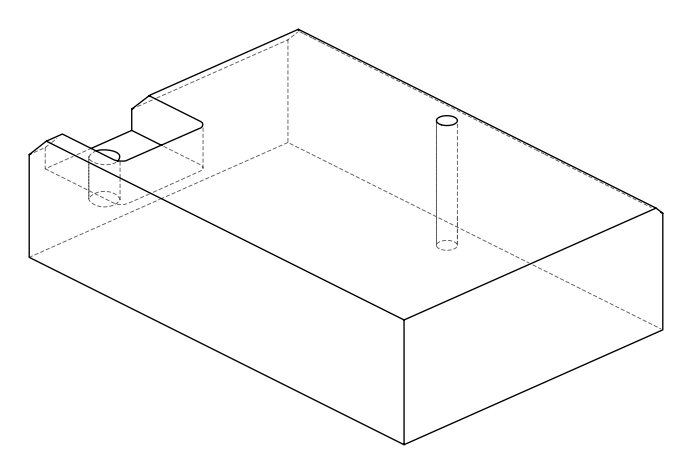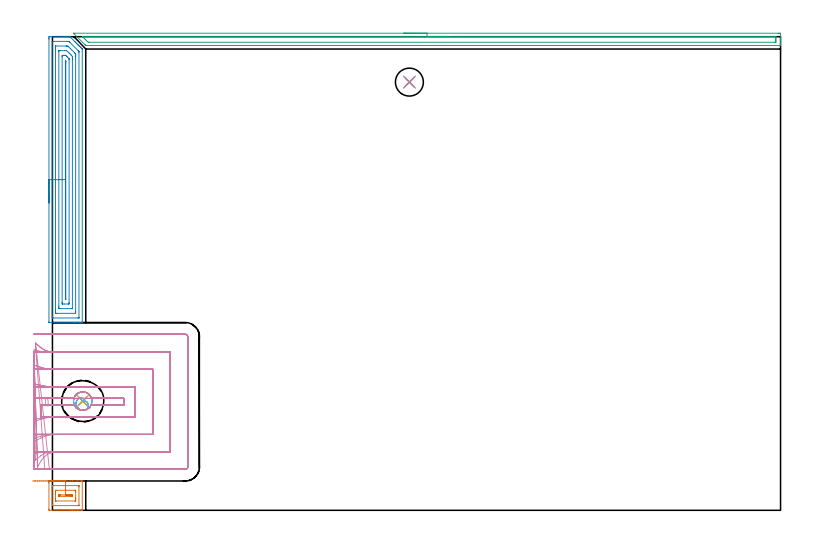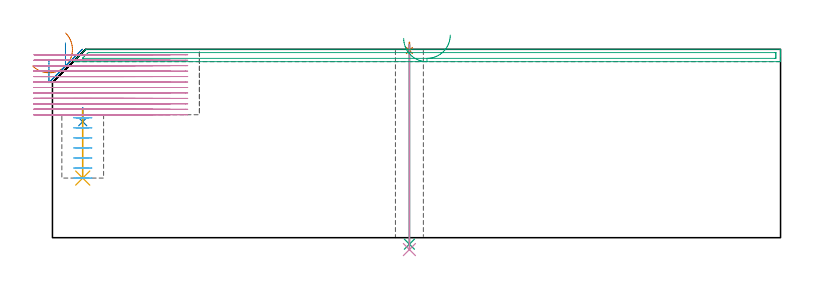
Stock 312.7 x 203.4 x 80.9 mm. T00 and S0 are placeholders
(PLAN: 10 operations, 5 tool changes, 35.5 min)
(1 SPOT_DRILL | STEP1HOLE | NXT0321_9005460120000 | 0.03 min | 1 mm3)
(2 SPOT_DRILL_1 | STEP1POCKET | NXT0321_9005460120000 | 0.06 min | 3355 mm3)
(3 DRILL_THROUGH_HOLE_INTO_CENTER | STEP1HOLE | NXT0301_042 | 0.34 min | 3184 mm3)
(4 DRILL_TO_ENLARGE_THROUGH_HOLE | STEP1HOLE | UGT0301_515 | 0.35 min | 5945 mm3)
(5 DRILL_BLIND_HOLE_INTO_CENTER | STEP1POCKET | UGT0301_515 | 0.12 min | 2616 mm3)
(6 MILL_ROUGH_BLIND_HOLE_CONTOUR | STEP1POCKET | NXT0201_013 | Spiral | 1.21 min | 7941 mm3)
(7 AREA_MILL | FG_CHAMFER_SURFACE | UGT0205_001 | 0.82 min | 2013 mm3)
(8 AREA_MILL_1 | FG_CHAMFER_SURFACE_1 | UGT0205_001 | 6.02 min | 13280 mm3)
(9 AREA_MILL_2 | FG_CHAMFER_SURFACE_2 | UGT0205_001 | 5.01 min | 4219 mm3)
(10 MILL_SLOT | SLOT_PARTIAL_RECTANGULAR | NXT0201_013 | Follow Part, ap 2.5, ae 75% | 21.5 min | 111630 mm3)
(TOOL NXT0321_9005460120000 | NC Spot Drill, 142deg, 12mm, Carbide, Uncoated | D12 PA142 FL30 Z2)
(TOOL NXT0301_042 | Carbide Drill 7.1mm [860.1-0710-057A1-MM 2214] | D7.1 PA140 FL85 Z2)
(TOOL UGT0301_515 | Carbide Drill 12.0 mm | D12 PA118 FL101 Z2)
(TOOL NXT0201_013 | ENDMILL 10mm | D10 FL30 Z4)
(TOOL UGT0205_001 | Chamfer Mill 20 x 3 x 45 deg. | D20 FL50 Z2)
(OP 1 SPOT_DRILL)
G17 G21 G94 G90
T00 M6
G54
G17 G0 G90 X153.3 Y183.9 S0 M3
G43 Z90.9 H0
G94 G81 G98 Z80.375 F250. R83.9
G80
M5
M2
(OP 2 SPOT_DRILL_1)
G17 G21 G94 G90
T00 M6
G54
G17 G0 G90 X13. Y46.9 S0 M3
G43 Z90.9 H0
G94 G81 G98 Z49.8 F250. R55.8
G80
M5
M2
(OP 3 DRILL_THROUGH_HOLE_INTO_CENTER)
G17 G21 G94 G90
T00 M6
G54
G17 G0 G90 X153.3 Y183.9 S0 M3
G43 Z90.9 H1
G94 G73 G98 Z-2.792 F250. Q6.974 R82.9
G80
M5
M2
(OP 4 DRILL_TO_ENLARGE_THROUGH_HOLE)
G17 G21 G94 G90
T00 M6
G54
G17 G0 G90 X153.3 Y183.9 S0 M3
G43 Z90.9 H0
G94 G73 G98 Z-5.105 F250. Q10.751 R82.9
G80
M5
M2
(OP 5 DRILL_BLIND_HOLE_INTO_CENTER)
G17 G21 G94 G90
T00 M6
G54
G17 G0 G90 X13. Y46.9 S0 M3
G43 Z90.9 H0
G94 G81 G98 Z25.6 F250. R54.8
G80
M5
M2
(OP 6 MILL_ROUGH_BLIND_HOLE_CONTOUR)
G17 G21 G94 G90
T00 M6
G54
G17 G0 G90 X13. Y46.9 S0 M3
G43 Z90.9 H0
Z51.486
G94 G3 X13.371 Y47.983 R0.605 F250.
X11.439 Y48.11 R1.729
X10.427 Y44.687 R2.604
X13.982 Y43.074 R3.115
X16.826 Y47.882 R3.95
X13.982 Y43.074 R-3.95
X15.404 Y45.478 R1.975
X13. Y46.9 R1.975
G0 Z47.171
G3 X13.371 Y47.983 R0.605
X11.439 Y48.11 R1.729
X10.427 Y44.687 R2.604
X13.982 Y43.074 R3.115
X16.826 Y47.882 R3.95
X13.982 Y43.074 R-3.95
X15.404 Y45.478 R1.975
X13. Y46.9 R1.975
G0 Z42.857
G3 X13.371 Y47.983 R0.605
X11.439 Y48.11 R1.729
X10.427 Y44.687 R2.604
X13.982 Y43.074 R3.115
X16.826 Y47.882 R3.95
X13.982 Y43.074 R-3.95
X15.404 Y45.478 R1.975
X13. Y46.9 R1.975
G0 Z38.543
G3 X13.371 Y47.983 R0.605
X11.439 Y48.11 R1.729
X10.427 Y44.687 R2.604
X13.982 Y43.074 R3.115
X16.826 Y47.882 R3.95
X13.982 Y43.074 R-3.95
X15.404 Y45.478 R1.975
X13. Y46.9 R1.975
G0 Z34.229
G3 X13.371 Y47.983 R0.605
X11.439 Y48.11 R1.729
X10.427 Y44.687 R2.604
X13.982 Y43.074 R3.115
X16.826 Y47.882 R3.95
X13.982 Y43.074 R-3.95
X15.404 Y45.478 R1.975
X13. Y46.9 R1.975
G0 Z29.914
G3 X13.371 Y47.983 R0.605
X11.439 Y48.11 R1.729
X10.427 Y44.687 R2.604
X13.982 Y43.074 R3.115
X16.826 Y47.882 R3.95
X13.982 Y43.074 R-3.95
X15.404 Y45.478 R1.975
X13. Y46.9 R1.975
G0 Z25.6
G3 X13.371 Y47.983 R0.605
X11.439 Y48.11 R1.729
X10.427 Y44.687 R2.604
X13.982 Y43.074 R3.115
X16.826 Y47.882 R3.95
X13.982 Y43.074 R-3.95
X15.404 Y45.478 R1.975
X13. Y46.9 R1.975
G0 Z90.9
M5
M2
(OP 7 AREA_MILL)
G17 G21 G94 G90
T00 M6
G54
G17 G0 G90 X-8.492 Y12.6 S1061 M3
G43 Z90.9 H0
Z73.752
G94 G1 X-7.849 Z73.162 F250.
X-7.157 Z72.631
X-6.422 Z72.162
X-5.648 Z71.759
X-4.842 Z71.424
X-4.01 Z71.162
X-3.159 Z70.973
X-2.294 Z70.858
X-1.422 Z70.82
X-0.551 Z70.858
X0.314 Z70.971
X1.166 Z71.16
X1.998 Z71.422
X2.804 Z71.755
X3.578 Z72.158
X4.314 Z72.626
X5.007 Z73.157
X5.65 Z73.746
X7.864 Z75.958
X8.572 Z76.67
X8.749 Z76.847
X10.52 Z78.617
X10.876 Z78.975
X11.936 Z80.035
X12.291 Z80.39
X12.597 Y12.599 Z80.696
X12.795 Y12.59 Z80.892
X12.8 Y12.511 Z80.9
Y0.089
X12.795 Y0.01 Z80.892
X12.596 Y0. Z80.694
X10.876 Z78.975
X9.635 Z77.732
X8.571 Z76.67
X7.864 Z75.958
X-1.216 Z66.88
X-1.347 Y0.002 Z66.749
X-1.491 Y0.01 Z66.605
X-1.499 Y0.154 Z66.599
X-1.5 Y0.533 Z66.6
Y11.689
X-1.499 Y12.067 Z66.601
X-1.493 Y12.57 Z66.603
X-1.491 Y12.593 Z66.605
X-0.991 Y12.6 Z67.105
X5.65 Z73.746
X5.649 Y12.067 Z73.749
X5.65 Y10.6 Z73.75
X11.099 Z79.199
X11.275 Y10.599 Z79.375
X11.326 Y10.596 Z79.426
X11.375 Y10.59 Z79.475
X11.379 Y10.507 Z79.479
X11.386 Y10.313 Z79.486
Y10.293
Y2.307
X11.385 Y2.091 Z79.485
X11.382 Y2.037 Z79.482
X11.38 Y2.018 Z79.48
X11.338 Y2.01 Z79.438
X11.134 Y2.004 Z79.234
X10.827 Y2. Z78.927
X0.201 Z68.301
X0.025 Y2.001 Z68.125
X-0.026 Y2.004 Z68.074
X-0.075 Y2.009 Z68.025
X-0.079 Y2.093 Z68.021
X-0.086 Y2.287 Z68.014
Y2.307
Y10.293
X-0.085 Y10.509 Z68.015
X-0.082 Y10.563 Z68.018
X-0.08 Y10.582 Z68.02
X-0.038 Y10.59 Z68.062
X0.166 Y10.596 Z68.266
X0.473 Y10.6 Z68.573
X5.65 Z73.75
Y8.6
X9.717 Y8.599 Z77.817
X9.88 Y8.593 Z77.98
X9.966 Y8.586 Z78.066
X9.968 Y8.565 Z78.068
X9.97 Y8.518 Z78.07
X9.971 Y8.181 Z78.071
X9.972 Y7.631 Z78.072
Y5.519
X9.971 Y4.969 Z78.071
X9.97 Y4.633 Z78.07
X9.964 Y4.082 Z78.064
X9.956 Y4.01 Z78.056
X9.798 Y4.003 Z77.898
X9.716 Y4. Z77.816
X1.583 Y4.001 Z69.683
X1.42 Y4.007 Z69.52
X1.334 Y4.014 Z69.434
X1.332 Y4.035 Z69.432
X1.33 Y4.082 Z69.43
X1.329 Y4.419 Z69.429
X1.328 Y4.969 Z69.428
Y7.081
X1.329 Y7.631 Z69.429
X1.33 Y7.967 Z69.43
X1.336 Y8.518 Z69.436
X1.344 Y8.59 Z69.444
X1.502 Y8.597 Z69.602
X1.584 Y8.6 Z69.684
X5.65 Z73.75
Y6.6
X8.007 Z76.107
X8.298 Z76.398
X8.444 Y6.598 Z76.544
X8.516 Y6.594 Z76.616
X8.547 Y6.59 Z76.647
X8.55 Y6.57 Z76.65
X8.553 Y6.053 Z76.653
X8.551 Y6.019 Z76.651
X8.528 Y6.01 Z76.628
X8.452 Y6.005 Z76.552
X8.299 Y6.002 Z76.399
X7.992 Y6. Z76.092
X7.864 Z75.964
X3.002 Z71.102
X2.856 Y6.002 Z70.956
X2.784 Y6.006 Z70.884
X2.753 Y6.01 Z70.853
X2.75 Y6.03 Z70.85
X2.747 Y6.547 Z70.847
X2.749 Y6.581 Z70.849
X2.772 Y6.59 Z70.872
X2.848 Y6.595 Z70.948
X3.001 Y6.598 Z71.101
X3.308 Y6.6 Z71.408
X3.436 Z71.536
X5.65 Z73.75
X6.239 Z74.393
X6.77 Z75.085
X7.239 Z75.821
X7.642 Z76.595
X7.976 Z77.401
X8.238 Z78.233
X8.427 Z79.085
X8.541 Z79.95
X8.579 Z80.821
X8.541 Z81.693
X8.427 Z82.558
X8.238 Z83.409
X7.976 Z84.241
X7.642 Z85.047
X7.239 Z85.821
X6.77 Z86.557
X6.239 Z87.249
X5.65 Z87.892
G0 Z90.9
M5
M2
(OP 8 AREA_MILL_1)
G17 G21 G94 G90
T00 M6
G54
G17 G0 G90 X-1.5 Y132. S1061 M3
G43 Z90.9 H0
Z76.6
G94 G1 Y132.038 Z75.728 F250.
Y132.152 Z74.864
Y132.341 Z74.012
Y132.603 Z73.18
Y132.937 Z72.374
Y133.34 Z71.6
Y133.808 Z70.864
Y134.34 Z70.172
Y134.929 Z69.529
Y135.572 Z68.94
Y136.264 Z68.409
Y137. Z67.94
Y137.774 Z67.537
Y138.58 Z67.203
Y139.412 Z66.941
Y140.264 Z66.752
Y141.128 Z66.638
Y142. Z66.6
Y202.396
X-1.499 Y202.776 Z66.601
X-1.494 Y203.284 Z66.604
X-1.492 Y203.391 Z66.606
X-0.991 Y203.4 Z67.106
X4.322 Z72.416
X5.742 Z73.838
X6.093 Z74.188
X7.38 Z75.478
X7.421 Y203.399 Z75.519
X7.493 Y203.397 Z75.59
X7.525 Y203.372 Z75.623
X7.749 Y203.151 Z75.849
X9.697 Y201.203 Z77.797
X10.078 Y200.824 Z78.174
X10.559 Y200.341 Z78.659
X10.806 Y200.095 Z78.904
X10.963 Y199.939 Z79.058
X11.117 Y199.784 Z79.215
X11.253 Y199.648 Z79.351
X11.406 Y199.496 Z79.501
X11.556 Y199.345 Z79.654
X11.7 Y199.201 Z79.798
X11.849 Y199.053 Z79.944
X11.995 Y198.906 Z80.092
X12.147 Y198.754 Z80.245
X12.292 Y198.611 Z80.387
X12.434 Y198.467 Z80.531
X12.594 Y198.307 Z80.691
X12.734 Y198.168 Z80.83
X12.759 Y198.14 Z80.855
X12.796 Y198.095 Z80.89
X12.8 Y197.86 Z80.9
Y80.777
X12.797 Y80.61 Z80.888
X12.775 Y80.608 Z80.866
X12.397 Y80.6 Z80.497
X12.107 Z80.207
X11.406 Z79.501
X10.17 Z78.267
X9.635 Z77.729
X9.017 Z77.112
X-1.26 Y80.601 Z66.838
X-1.492 Y80.61 Z66.606
X-1.499 Y80.843 Z66.599
Y80.867
X-1.5 Y142. Z66.6
X-0.086 Z68.014
X-0.085 Y201.207 Z68.015
X-0.084 Y201.316 Z68.016
X-0.082 Y201.37 Z68.018
X-0.08 Y201.388 Z68.02
X-0.035 Y201.391 Z68.065
X0.373 Y201.399 Z68.473
X6.572 Z74.672
X6.978 Y201.392 Z75.078
X7.035 Y201.39 Z75.135
X7.095 Y201.344 Z75.195
X7.217 Y201.227 Z75.317
X7.461 Y200.989 Z75.561
X11.036 Y197.414 Z79.136
X11.21 Y197.236 Z79.31
X11.347 Y197.091 Z79.447
X11.379 Y197.053 Z79.479
X11.382 Y197.031 Z79.482
X11.384 Y196.977 Z79.484
X11.386 Y196.54 Z79.486
X11.385 Y82.793 Z79.485
X11.384 Y82.684 Z79.484
X11.382 Y82.63 Z79.482
X11.38 Y82.612 Z79.48
X11.335 Y82.609 Z79.435
X10.927 Y82.601 Z79.027
X0.301 Z68.401
X0.046 Y82.606 Z68.146
X-0.066 Y82.61 Z68.034
X-0.085 Y82.99 Z68.015
Y83.011
X-0.086 Y142. Z68.014
X1.329 Z69.429
Y198.647
X1.331 Y199.201 Z69.431
X1.334 Y199.37 Z69.434
X1.335 Y199.384 Z69.435
X1.351 Y199.39 Z69.451
X1.403 Y199.396 Z69.503
X1.469 Y199.399 Z69.569
X5.897 Z73.997
X6.093 Y199.396 Z74.193
X6.29 Y199.39 Z74.39
X6.62 Y199.369 Z74.72
X6.797 Y199.201 Z74.897
X6.978 Y199.022 Z75.078
X7.694 Y198.307 Z75.794
X9.481 Y196.52 Z77.581
X9.635 Y196.366 Z77.735
X9.818 Y196.18 Z77.918
X9.908 Y196.085 Z78.008
X9.952 Y196.037 Z78.052
X9.965 Y196.008 Z78.065
X9.966 Y195.965 Z78.066
X9.97 Y195.626 Z78.07
X9.971 Y195.287 Z78.071
Y194.732
Y85.353
X9.969 Y84.799 Z78.069
X9.966 Y84.63 Z78.066
X9.965 Y84.616 Z78.065
X9.949 Y84.61 Z78.049
X9.898 Y84.604 Z77.998
X9.831 Y84.601 Z77.931
X1.862 Y84.6 Z69.962
X1.665 Y84.602 Z69.765
X1.468 Y84.606 Z69.568
X1.343 Y84.61 Z69.443
X1.335 Y84.687 Z69.435
X1.333 Y84.799 Z69.433
X1.33 Y85.138 Z69.43
X1.329 Y85.693 Z69.429
X1.328 Y86.033 Z69.428
X1.329 Y142. Z69.429
X2.743 Z70.843
Y197.219
X2.744 Y197.32 Z70.844
X2.747 Y197.38 Z70.847
X2.75 Y197.389 Z70.85
X2.756 Y197.393 Z70.856
X2.782 Y197.396 Z70.882
X3. Y197.399 Z71.1
X3.436 Y197.4 Z71.536
X5.207 Z73.307
X6.093 Y197.397 Z74.193
X6.111 Y197.395 Z74.211
X6.978 Y196.571 Z75.078
X7.031 Y196.52 Z75.131
X7.449 Y196.102 Z75.549
X7.864 Y195.686 Z75.964
X7.922 Y195.626 Z76.022
X8.55 Y194.933 Z76.65
X8.557 Y193.838 Z76.657
Y86.781
X8.556 Y86.681 Z76.656
X8.553 Y86.62 Z76.653
X8.55 Y86.611 Z76.65
X8.544 Y86.607 Z76.644
X8.518 Y86.604 Z76.618
X8.3 Y86.601 Z76.4
X3.423 Y86.6 Z71.523
X2.997 Y86.606 Z71.097
X2.785 Y86.61 Z70.885
X2.749 Y86.62 Z70.849
X2.747 Y86.656 Z70.847
X2.745 Y86.715 Z70.845
X2.743 Y87.286 Z70.843
Y87.48
Y142.
X4.157 Z72.257
X4.158 Y194.898 Z72.258
X4.159 Y195.065 Z72.259
X4.164 Y195.388 Z72.264
X4.322 Y195.393 Z72.422
X4.548 Y195.398 Z72.648
X5.207 Y195.399 Z73.307
X5.433 Y195.398 Z73.533
X5.596 Y195.39 Z73.696
X5.682 Y195.383 Z73.782
X5.835 Y195.24 Z73.935
X6.093 Y194.998 Z74.193
X6.366 Y194.732 Z74.466
X6.978 Y194.113 Z75.078
X7.113 Y193.972 Z75.213
X7.136 Y193.934 Z75.236
X7.139 Y193.893 Z75.239
X7.141 Y193.838 Z75.241
X7.143 Y193.673 Z75.243
X7.142 Y89.102 Z75.242
X7.141 Y88.935 Z75.241
X7.136 Y88.613 Z75.236
X6.978 Y88.607 Z75.078
X6.753 Y88.602 Z74.853
X4.983 Y88.6 Z73.083
X4.322 Y88.604 Z72.422
X4.227 Y88.606 Z72.327
X4.176 Y88.61 Z72.276
X4.164 Y88.769 Z72.264
X4.159 Y89.101 Z72.259
X4.158 Y89.268 Z72.258
X4.157 Y142. Z72.257
X5.571 Z73.671
X5.572 Y192.21 Z73.672
X5.573 Y192.575 Z73.673
X5.578 Y192.945 Z73.678
X5.582 Y193.059 Z73.682
X5.701 Y192.945 Z73.801
X5.722 Y192.917 Z73.822
X5.725 Y192.9 Z73.825
X5.727 Y192.857 Z73.827
X5.728 Y192.769 Z73.828
X5.729 Y192.418 Z73.829
X5.728 Y91.055 Z73.828
X5.726 Y90.742 Z73.826
X5.724 Y90.637 Z73.824
X5.722 Y90.617 Z73.822
X5.695 Y90.61 Z73.795
X5.654 Y90.604 Z73.754
X5.584 Y90.61 Z73.684
X5.578 Y90.681 Z73.678
X5.573 Y91.055 Z73.673
X5.572 Y91.215 Z73.672
X5.571 Y142. Z73.671
Y142.872 Z73.709
Y143.736 Z73.823
Y144.588 Z74.012
Y145.42 Z74.274
Y146.226 Z74.608
Y147. Z75.011
Y147.736 Z75.48
Y148.428 Z76.011
Y149.071 Z76.6
Y149.66 Z77.243
Y150.192 Z77.935
Y150.66 Z78.671
Y151.063 Z79.445
Y151.397 Z80.251
Y151.659 Z81.083
Y151.848 Z81.935
Y151.962 Z82.8
Y152. Z83.671
G0 Z90.9
M5
M2
(OP 9 AREA_MILL_2)
G17 G21 G94 G90
T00 M6
G54
G17 G0 G90 X150.85 Y204.9 S1061 M3
G43 Z90.9 H0
Z85.6
G94 G1 X150.888 Z84.728 F250.
X151.002 Z83.864
X151.191 Z83.012
X151.453 Z82.18
X151.787 Z81.374
X152.19 Z80.6
X152.658 Z79.864
X153.19 Z79.172
X153.779 Z78.529
X154.422 Z77.94
X155.114 Z77.408
X155.85 Z76.94
X156.624 Z76.537
X157.43 Z76.203
X158.262 Z75.941
X159.113 Z75.752
X159.978 Z75.638
X160.85 Z75.6
X311.644
X312.097 Y204.899 Z75.601
X312.543 Y204.894 Z75.603
X312.69 Y204.891 Z75.605
X312.7 Y204.453 Z76.043
Y202.691 Z77.803
Y202.12 Z78.377
Y201.809 Z78.687
Y201.239 Z79.257
Y200.928 Z79.567
Y200.307 Z80.192
Y200.047 Z80.452
X312.699 Y199.914 Z80.585
X312.69 Y199.606 Z80.893
X312.543 Y199.6 Z80.9
X14.511
X14.303 Y199.603 Z80.89
X14.298
X14.201 Y199.697 Z80.799
X14.081 Y199.819 Z80.681
X14.065 Y199.835 Z80.665
X9.157 Y204.743 Z75.756
X9.015 Y204.893 Z75.606
X9.013 Y204.899 Z75.6
X160.85 Y204.9
Y203.486 Z77.014
X310.312 Y203.485 Z77.015
X310.4 Y203.484 Z77.016
X310.673 Y203.479 Z77.021
X310.69 Y203.39 Z77.11
X310.697 Y203.192 Z77.308
X310.699 Y202.691 Z77.809
X310.7 Y202.307 Z78.193
X310.699 Y201.809 Z78.691
X310.698 Y201.429 Z79.071
X310.69 Y201.044 Z79.456
X310.681 Y201.02 Z79.48
X310.663 Y201.019 Z79.481
X310.614 Y201.016 Z79.484
X310.513 Y201.015 Z79.485
X310.312 Y201.014 Z79.486
X15.85 Y201.015 Z79.485
X15.761
X15.365 Y201.021 Z79.479
X14.957 Y201.403 Z79.097
X14.543 Y201.809 Z78.691
X14.065 Y202.285 Z78.215
X13.66 Y202.691 Z77.809
X13.173 Y203.181 Z77.319
X12.97 Y203.392 Z77.108
X12.903 Y203.479 Z77.021
X13.173 Y203.484 Z77.016
X13.261 Y203.485 Z77.015
X160.85 Y203.486 Z77.014
X161.722 Z77.052
X162.586 Z77.166
X163.438 Z77.355
X164.27 Z77.617
X165.076 Z77.951
X165.85 Z78.354
X166.586 Z78.823
X167.278 Z79.354
X167.921 Z79.943
X168.51 Z80.586
X169.041 Z81.278
X169.51 Z82.014
X169.913 Z82.788
X170.247 Z83.594
X170.509 Z84.426
X170.698 Z85.278
X170.812 Z86.143
X170.85 Z87.014
G0 Z90.9
M5
M2
(OP 10 MILL_SLOT)
G17 G21 G94 G90
T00 M6
G54
G17 G0 G90 X13.758 Y48.1 S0 M3
G43 Z90.9 H0
Z78.558
G94 G1 X16.758 F250.
X30.6 F500.
Y45.1
X16.51
X16.241 Y44.639
X16.097 Y44.443
X15.755 Y44.078
X15.522 Y43.855
X14.9 Y43.432
X14.803 Y43.381
X14.723 Y43.34
X14.413 Y43.221
X14.05 Y43.086
X13.901 Y43.047
X13.08 Y42.944
X12.219 Y43.022
G2 X10.547 Y43.798 R4.271
G1 X10.133 Y44.188
X9.969 Y44.357
X9.476 Y45.1
X1.687
G3 X-2.062 Y44.843 R27.5
X-2.164 Y48.179 R5.
X-0.083 Y48.1 R27.5
G1 X9.246
X12.246 F250.
G0 Z90.9
X-7.864 Y38.192
Z78.558
G1 X-5. Y39.083
G2 X1.687 Y40.1 R22.5 F500.
G1 X35.6
Y53.1
X-0.083
G2 X-5. Y53.644 R22.5
G1 X-7.927 Y54.299 F250.
X-7.685 Y29.69
X-5. Y31.027
G2 X1.687 Y32.6 R15. F500.
G1 X43.1
Y60.6
X-0.083
G2 X-5. Y61.429 R15.
G1 X-7.834 Y62.412 F250.
X-6.315 Y18.703
X-4.831 Y21.31
G2 X1.687 Y25.1 R7.5 F500.
G1 X50.6
Y68.1
X-0.083
G2 X-5. Y69.937 R7.5
G1 X-7.265 Y71.903 F250.
X-1.313 Y17.6 F500.
X1.687 F250.
X57.1 F500.
G3 X58.1 Y18.6 R1.
G1 Y74.6
G3 X57.1 Y75.6 R1.
G1 X-0.083
X-3.083 F250.
G0 Z90.9
X13.758 Y48.1
Z76.217
G1 X16.758
X30.6 F500.
Y45.1
X16.51
X16.45 Y44.992
X16.241 Y44.639
X16.097 Y44.443
X15.755 Y44.079
X15.522 Y43.855
X14.9 Y43.432
X14.723 Y43.34
X14.413 Y43.221
X14.05 Y43.086
X13.903 Y43.048
X13.081 Y42.944
X12.219 Y43.022
G2 X10.767 Y43.642 R4.247
G1 X10.547 Y43.798
X10.133 Y44.188
X9.969 Y44.357
X9.476 Y45.1
X-0.272
G3 X-3.24 Y44.939 R27.5
X-3.241 Y48.26 R5.
X-0.279 Y48.1 R27.5
G1 X9.246
X12.246 F250.
G0 Z90.9
X-7.933 Y38.967
Z76.217
G1 X-5. Y39.598
G2 X-0.272 Y40.1 R22.5 F500.
G1 X35.6
Y53.1
X-0.279
G2 X-5. Y53.601 R22.5
G1 X-7.933 Y54.23 F250.
X-7.847 Y30.89
X-5. Y31.835
G2 X-0.272 Y32.6 R15. F500.
G1 X43.1
Y60.6
X-0.279
G2 X-5. Y61.362 R15.
G1 X-7.848 Y62.306 F250.
X-7.329 Y21.531
X-5. Y23.422
G2 X-0.272 Y25.1 R7.5 F500.
G1 X50.6
Y68.1
X-0.279
G2 X-5. Y69.772 R7.5
G1 X-7.331 Y71.661 F250.
X-3.272 Y17.6 F500.
X-0.272 F250.
X57.1 F500.
G3 X58.1 Y18.6 R1.
G1 Y74.6
G3 X57.1 Y75.6 R1.
G1 X-0.279
X-3.279 F250.
G0 Z90.9
X-7.995 Y48.318
Z73.875
G1 X-5. Y48.145
G3 X-3.42 Y48.1 R27.5 F500.
G1 X9.246
X9.326 Y48.35
X9.406 Y48.556
X9.528 Y48.771
G2 X10.864 Y50.212 R3.59
G1 X11.153 Y50.399
X11.272 Y50.458
X11.667 Y50.609
X11.995 Y50.728
X12.084 Y50.75
X12.481 Y50.807
X12.83 Y50.853
X12.944 Y50.856
X13.276 Y50.832
X13.667 Y50.798
X13.792 Y50.777
X14.088 Y50.69
X14.484 Y50.563
X14.634 Y50.503
X14.935 Y50.334
X15.27 Y50.136
G2 X16.758 Y48.1 R3.863
G1 X30.6
Y45.1
X16.51
X16.45 Y44.992
X16.241 Y44.639
X16.097 Y44.443
X15.755 Y44.079
X15.522 Y43.855
X14.9 Y43.432
X14.723 Y43.34
X14.413 Y43.221
X14.05 Y43.086
X13.903 Y43.048
X13.207 Y42.95
X13.081 Y42.944
X12.219 Y43.022
G2 X10.767 Y43.642 R4.247
G1 X10.547 Y43.798
X10.133 Y44.188
X9.97 Y44.355
X9.476 Y45.1
X-3.417
G3 X-5. Y45.054 R27.5
G1 Y40.044
G2 X-3.417 Y40.1 R22.5
G1 X35.6
Y53.1
X-3.42
G2 X-5. Y53.156 R22.5
G1 X-7.993 Y53.366 F250.
X-7.983 Y32.2
X-5. Y32.516
G2 X-3.417 Y32.6 R15. F500.
G1 X43.1
Y60.6
X-3.42
G2 X-5. Y60.683 R15.
G1 X-7.983 Y60.999 F250.
X-7.932 Y24.298
X-5. Y24.931
G2 X-3.417 Y25.1 R7.5 F500.
G1 X50.6
Y68.1
X-3.42
G2 X-5. Y68.268 R7.5
G1 X-7.933 Y68.9 F250.
X-6.417 Y17.6
X-3.417
X57.1 F500.
G3 X58.1 Y18.6 R1.
G1 Y74.6
G3 X57.1 Y75.6 R1.
G1 X-3.42
X-6.42 F250.
G0 X-8. Y48.118 Z71.533
G1 X-5. Y48.1
X-4.839 F500.
X9.246
X9.326 Y48.35
X9.406 Y48.556
X9.528 Y48.771
G2 X10.885 Y50.226 R3.601
G1 X11.15 Y50.397
X11.275 Y50.459
X12.084 Y50.75
X12.555 Y50.817
X12.83 Y50.853
X12.941 Y50.856
X13.349 Y50.826
X13.668 Y50.798
X13.791 Y50.777
X14.088 Y50.69
X14.484 Y50.563
G2 X15.475 Y49.982 R4.592
X16.695 Y48.272 R3.806
G1 X16.758 Y48.1
X30.6
Y45.1
X16.51
X16.45 Y44.992
X16.241 Y44.64
X16.096 Y44.442
X15.756 Y44.08
X15.52 Y43.854
X14.9 Y43.432
X14.723 Y43.34
X14.413 Y43.221
X14.05 Y43.086
X13.903 Y43.048
X13.207 Y42.95
X13.081 Y42.944
X12.219 Y43.022
G2 X10.767 Y43.642 R4.235
G1 X10.547 Y43.798
X10.133 Y44.188
X9.97 Y44.355
X9.476 Y45.1
X-4.836
X-5.
Y40.099
X-4.836 Y40.1
X35.6
Y53.1
X-4.839
X-5. Y53.101
X-8. Y53.122 F250.
Y32.566
X-5. Y32.599
X-4.836 Y32.6 F500.
X43.1
Y60.6
X-4.839
X-5. Y60.601
X-8. Y60.633 F250.
X-7.999 Y25.033
X-5. Y25.098
X-4.836 Y25.1 F500.
X50.6
Y68.1
X-4.839
X-5. Y68.102
X-7.999 Y68.166 F250.
X-7.836 Y17.6
X-4.836
X57.1 F500.
G3 X58.1 Y18.6 R1.
G1 Y74.6
G3 X57.1 Y75.6 R1.
G1 X-4.839
X-7.839 F250.
G0 X-8. Y48.1 Z69.192
G1 X-5.
X9.246 F500.
X9.326 Y48.35
X9.406 Y48.556
X9.528 Y48.771
X9.754 Y49.153
G2 X11.275 Y50.459 R4.033
G1 X12.084 Y50.75
X12.555 Y50.817
X12.83 Y50.853
X12.941 Y50.856
X13.349 Y50.826
X13.67 Y50.798
X13.793 Y50.777
X14.085 Y50.691
X14.486 Y50.562
X14.632 Y50.504
X14.937 Y50.333
X15.265 Y50.139
G2 X16.719 Y48.207 R3.831
G1 X16.758 Y48.1
X30.6
Y45.1
X16.51
X16.45 Y44.992
X16.241 Y44.64
X16.096 Y44.442
X15.756 Y44.08
X15.522 Y43.856
X14.903 Y43.434
X14.72 Y43.339
X14.347 Y43.196
X14.05 Y43.086
X13.901 Y43.047
X13.081 Y42.944
X12.219 Y43.022
G2 X10.767 Y43.642 R4.238
G1 X10.547 Y43.798
X10.133 Y44.188
X9.97 Y44.356
X9.476 Y45.1
X-5.
Y40.1
X35.6
Y53.1
X-5.
X-8. F250.
Y32.6
X-5.
X43.1 F500.
Y60.6
X-5.
X-8. F250.
Y25.1
X-5.
X50.6 F500.
Y68.1
X-5.
X-8. F250.
Y17.6
X-5.
X57.1 F500.
G3 X58.1 Y18.6 R1.
G1 Y74.6
G3 X57.1 Y75.6 R1.
G1 X-5.
X-8. F250.
G0 Y48.1 Z66.85
G1 X-5.
X9.246 F500.
X9.326 Y48.35
X9.406 Y48.556
X9.528 Y48.771
G2 X10.85 Y50.203 R3.585
G1 X11.151 Y50.398
X11.272 Y50.458
X11.667 Y50.609
X11.995 Y50.728
X12.084 Y50.75
X12.481 Y50.807
X12.83 Y50.853
X12.944 Y50.856
X13.276 Y50.832
X13.667 Y50.798
X13.794 Y50.776
X14.087 Y50.69
X14.487 Y50.562
X14.631 Y50.505
X14.938 Y50.333
X15.263 Y50.14
G2 X16.567 Y48.607 R4.199
G1 X16.719 Y48.207
X16.758 Y48.1
X30.6
Y45.1
X16.51
X16.45 Y44.992
X16.241 Y44.639
X16.097 Y44.443
X15.755 Y44.079
X15.524 Y43.857
X14.903 Y43.434
X14.72 Y43.339
X14.008 Y43.075
X13.902 Y43.048
X13.081 Y42.944
X12.219 Y43.022
G2 X10.767 Y43.642 R4.245
G1 X10.547 Y43.798
X10.133 Y44.188
X9.969 Y44.357
X9.476 Y45.1
X-5.
Y40.1
X35.6
Y53.1
X-5.
X-8. F250.
Y32.6
X-5.
X43.1 F500.
Y60.6
X-5.
X-8. F250.
Y25.1
X-5.
X50.6 F500.
Y68.1
X-5.
X-8. F250.
Y17.6
X-5.
X57.1 F500.
G3 X58.1 Y18.6 R1.
G1 Y74.6
G3 X57.1 Y75.6 R1.
G1 X-5.
X-8. F250.
G0 Y48.1 Z64.508
G1 X-5.
X9.246 F500.
X9.326 Y48.35
X9.406 Y48.556
X9.528 Y48.771
X9.754 Y49.153
G2 X11.272 Y50.458 R4.037
G1 X11.667 Y50.609
X11.995 Y50.728
X12.084 Y50.75
X12.481 Y50.807
X12.83 Y50.853
X12.944 Y50.856
X13.276 Y50.832
X13.667 Y50.798
X13.793 Y50.776
X14.088 Y50.69
X14.487 Y50.562
X14.631 Y50.505
X14.934 Y50.335
X15.27 Y50.135
G2 X16.758 Y48.1 R3.863
G1 X30.6
Y45.1
X16.51
X16.45 Y44.992
X16.241 Y44.639
X16.097 Y44.443
X15.755 Y44.079
X15.522 Y43.855
X15.238 Y43.656
X14.9 Y43.432
X14.723 Y43.34
X14.413 Y43.221
X14.05 Y43.086
X13.903 Y43.048
X13.081 Y42.944
X12.219 Y43.022
G2 X10.767 Y43.642 R4.245
G1 X10.547 Y43.798
X10.133 Y44.188
X9.971 Y44.355
X9.476 Y45.1
X-5.
Y40.1
X35.6
Y53.1
X-5.
X-8. F250.
Y32.6
X-5.
X43.1 F500.
Y60.6
X-5.
X-8. F250.
Y25.1
X-5.
X50.6 F500.
Y68.1
X-5.
X-8. F250.
Y17.6
X-5.
X57.1 F500.
G3 X58.1 Y18.6 R1.
G1 Y74.6
G3 X57.1 Y75.6 R1.
G1 X-5.
X-8. F250.
G0 Y48.1 Z62.167
G1 X-5.
X9.246 F500.
X9.326 Y48.35
X9.406 Y48.556
X9.528 Y48.771
X9.754 Y49.153
G2 X11.277 Y50.46 R4.03
G1 X11.667 Y50.609
X11.992 Y50.727
X12.83 Y50.853
X12.944 Y50.856
X13.276 Y50.832
X13.668 Y50.798
X13.79 Y50.777
X14.089 Y50.69
X14.486 Y50.563
X14.632 Y50.504
G2 X16.568 Y48.605 R4.108
G1 X16.695 Y48.272
X16.758 Y48.1
X30.6
Y45.1
X16.51
G2 X15.757 Y44.08 R3.444
G1 X15.519 Y43.854
X15.238 Y43.656
X14.9 Y43.432
X14.723 Y43.34
X14.413 Y43.221
X14.05 Y43.086
X13.903 Y43.048
X13.081 Y42.944
X12.219 Y43.022
G2 X10.767 Y43.642 R4.235
G1 X10.547 Y43.798
X10.133 Y44.188
X9.971 Y44.355
X9.476 Y45.1
X-5.
Y40.1
X35.6
Y53.1
X-5.
X-8. F250.
Y32.6
X-5.
X43.1 F500.
Y60.6
X-5.
X-8. F250.
Y25.1
X-5.
X50.6 F500.
Y68.1
X-5.
X-8. F250.
Y17.6
X-5.
X57.1 F500.
G3 X58.1 Y18.6 R1.
G1 Y74.6
G3 X57.1 Y75.6 R1.
G1 X-5.
X-8. F250.
G0 Y48.1 Z59.825
G1 X-5.
X9.246 F500.
X9.326 Y48.35
X9.406 Y48.556
X9.528 Y48.771
X9.754 Y49.153
G2 X11.667 Y50.609 R3.744
G1 X11.992 Y50.727
X12.83 Y50.853
X12.944 Y50.856
X13.276 Y50.832
X13.669 Y50.798
X13.789 Y50.777
X14.089 Y50.69
X14.486 Y50.563
X14.631 Y50.504
X14.952 Y50.324
X15.267 Y50.138
G2 X16.567 Y48.606 R4.198
G1 X16.704 Y48.247
X16.758 Y48.1
X30.6
Y45.1
X16.51
X16.45 Y44.992
X16.241 Y44.64
X16.095 Y44.441
X15.757 Y44.08
X15.52 Y43.854
X14.901 Y43.433
X14.722 Y43.34
X14.388 Y43.212
X14.052 Y43.087
X13.898 Y43.047
X13.083 Y42.944
X12.223 Y43.021
G2 X10.769 Y43.641 R4.224
G1 X10.544 Y43.8
X9.968 Y44.358
X9.476 Y45.1
X-5.
Y40.1
X35.6
Y53.1
X-5.
X-8. F250.
Y32.6
X-5.
X43.1 F500.
Y60.6
X-5.
X-8. F250.
Y25.1
X-5.
X50.6 F500.
Y68.1
X-5.
X-8. F250.
Y17.6
X-5.
X57.1 F500.
G3 X58.1 Y18.6 R1.
G1 Y74.6
G3 X57.1 Y75.6 R1.
G1 X-5.
X-8. F250.
G0 Y48.1 Z57.483
G1 X-5.
X9.246 F500.
X9.326 Y48.35
X9.406 Y48.556
X9.528 Y48.771
G2 X10.883 Y50.226 R3.606
G1 X11.149 Y50.397
X11.272 Y50.458
X12.084 Y50.75
X12.481 Y50.807
X12.83 Y50.853
X12.944 Y50.856
X13.276 Y50.832
X13.666 Y50.798
X13.795 Y50.776
X14.086 Y50.69
X14.487 Y50.562
X14.629 Y50.505
G2 X16.055 Y49.41 R4.027
G1 X16.081 Y49.372
X16.478 Y48.784
X16.567 Y48.606
X16.704 Y48.247
X16.758 Y48.1
X30.6
Y45.1
X16.51
G2 X15.553 Y43.885 R3.69
G1 X14.901 Y43.433
X14.722 Y43.34
X14.388 Y43.212
X14.052 Y43.087
X13.899 Y43.047
X13.083 Y42.944
X12.223 Y43.021
G2 X10.769 Y43.641 R4.231
G1 X10.544 Y43.8
X9.968 Y44.358
X9.476 Y45.1
X-5.
Y40.1
X35.6
Y53.1
X-5.
X-8. F250.
Y32.6
X-5.
X43.1 F500.
Y60.6
X-5.
X-8. F250.
Y25.1
X-5.
X50.6 F500.
Y68.1
X-5.
X-8. F250.
Y17.6
X-5.
X57.1 F500.
G3 X58.1 Y18.6 R1.
G1 Y74.6
G3 X57.1 Y75.6 R1.
G1 X-5.
X-8. F250.
G0 Y48.1 Z55.142
G1 X-5.
X9.246 F500.
X9.326 Y48.35
X9.406 Y48.556
X9.528 Y48.771
G2 X10.863 Y50.212 R3.591
G1 X11.152 Y50.399
X11.272 Y50.458
X11.667 Y50.609
X11.995 Y50.728
X12.084 Y50.75
X12.481 Y50.807
X12.83 Y50.853
X12.944 Y50.856
X13.276 Y50.832
X13.666 Y50.798
X13.794 Y50.776
X14.087 Y50.69
X14.487 Y50.562
X14.631 Y50.505
X14.934 Y50.335
X15.271 Y50.135
G2 X16.758 Y48.1 R3.862
G1 X30.6
Y45.1
X16.51
X16.45 Y44.992
X16.241 Y44.639
X16.097 Y44.443
X15.755 Y44.079
X15.522 Y43.855
X15.238 Y43.656
X14.9 Y43.432
X14.723 Y43.34
X14.413 Y43.221
X14.05 Y43.086
X13.903 Y43.048
X13.081 Y42.944
X12.219 Y43.022
G2 X10.767 Y43.642 R4.243
G1 X10.547 Y43.798
X10.133 Y44.188
X9.969 Y44.357
X9.476 Y45.1
X-5.
Y40.1
X35.6
Y53.1
X-5.
X-8. F250.
Y32.6
X-5.
X43.1 F500.
Y60.6
X-5.
X-8. F250.
Y25.1
X-5.
X50.6 F500.
Y68.1
X-5.
X-8. F250.
Y17.6
X-5.
X57.1 F500.
G3 X58.1 Y18.6 R1.
G1 Y74.6
G3 X57.1 Y75.6 R1.
G1 X-5.
X-8. F250.
G0 Y48.1 Z52.8
G1 X-5.
X9.246 F500.
X9.326 Y48.35
X9.406 Y48.556
X9.528 Y48.771
G2 X10.873 Y50.218 R3.595
G1 X11.152 Y50.399
X11.272 Y50.458
X11.667 Y50.609
X11.991 Y50.727
X12.09 Y50.751
X12.481 Y50.807
X12.83 Y50.853
X12.944 Y50.856
X13.276 Y50.832
X13.668 Y50.798
X13.791 Y50.777
X14.485 Y50.563
G2 X15.475 Y49.982 R4.871
X16.695 Y48.272 R3.803
G1 X16.758 Y48.1
X30.6
Y45.1
X16.51
X16.45 Y44.992
X16.242 Y44.641
X16.095 Y44.44
X15.755 Y44.079
X15.522 Y43.855
X15.238 Y43.656
X14.9 Y43.432
X14.723 Y43.34
X14.413 Y43.221
X14.05 Y43.086
X13.903 Y43.048
X13.081 Y42.944
X12.219 Y43.022
G2 X10.767 Y43.642 R4.235
G1 X10.547 Y43.798
X10.133 Y44.188
X9.97 Y44.356
X9.476 Y45.1
X-5.
Y40.1
X35.6
Y53.1
X-5.
X-8. F250.
Y32.6
X-5.
X43.1 F500.
Y60.6
X-5.
X-8. F250.
Y25.1
X-5.
X50.6 F500.
Y68.1
X-5.
X-8. F250.
Y17.6
X-5.
X57.1 F500.
G3 X58.1 Y18.6 R1.
G1 Y74.6
G3 X57.1 Y75.6 R1.
G1 X-5.
X-8. F250.
G0 Z90.9
M5
M2
